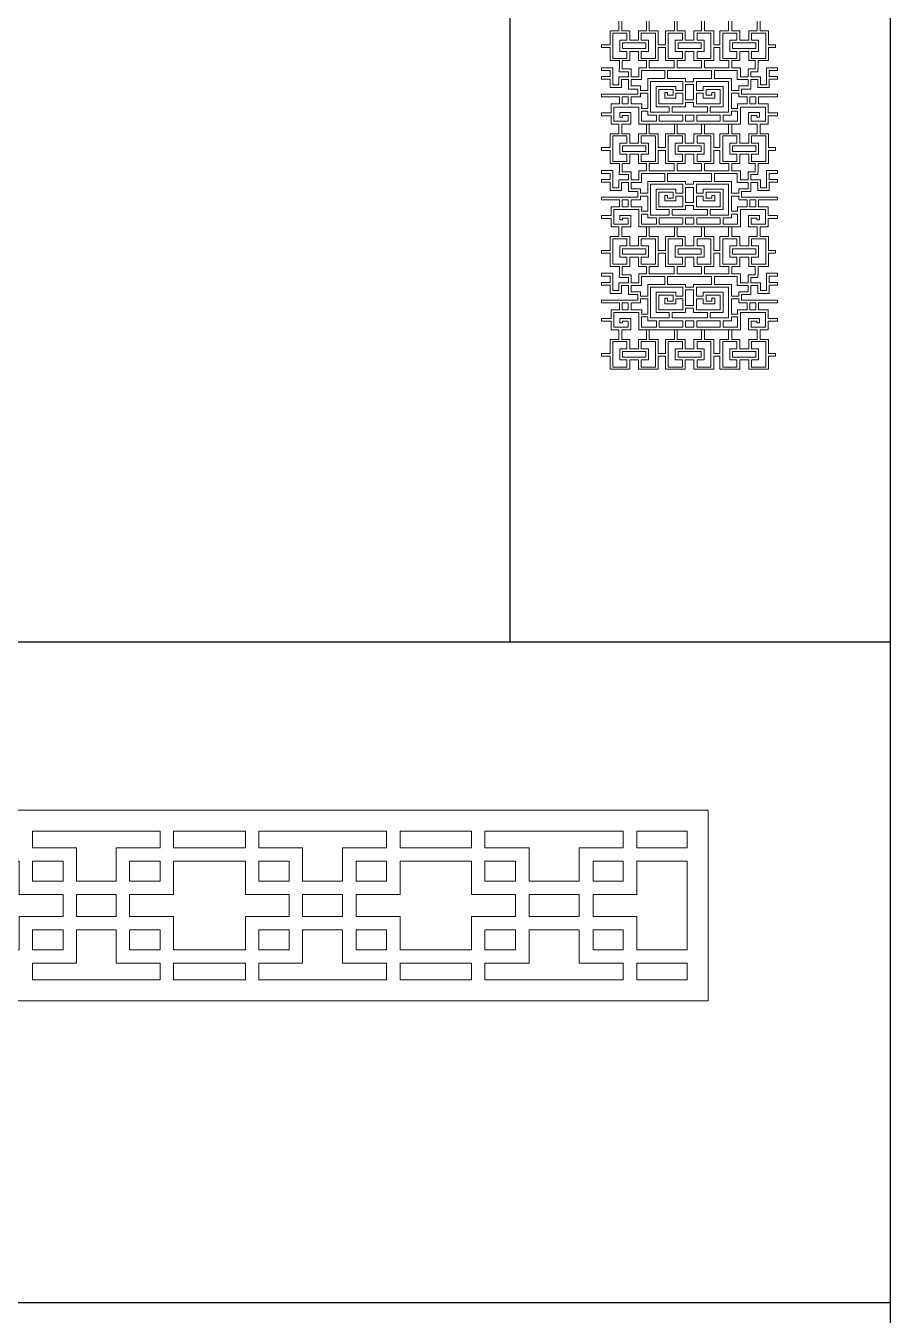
# Model space of a CAD drawing. Extents: x -66030 to 95157, y -13132 to 45879.
# Drawn here: x 85418 to 95157, y 16832 to 31369 of the extents above; entities that cross this region are included whole.
import ezdxf

# ---------------------------------------------------------------- set-up
doc = ezdxf.new("R2010")
doc.units = 0
doc.header["$LTSCALE"] = 100
doc.header["$MEASUREMENT"] = 0
doc.layers.get('0').update_dxf_attribs({"linetype": 'CONTINUOUS'})
doc.layers.add('3', color=11, linetype='CONTINUOUS')

msp = doc.modelspace()

# ---------------------------------------------------------------- linework, layer by layer
at = {"color": 29, "lineweight": 0}
msp.add_lwpolyline([(93692.1, 31421.9), (93692.1, 31312.6), (93785.8, 31312.6), (93785.8, 31156.3), (93863.9, 31156.3), (93863.9, 31125.1), (93785.8, 31125.1), (93785.8, 30976.7), (93668.6, 30976.7), (93668.6, 30882.9), (93664.7, 30882.9), (93664.7, 30851.7), (93586.6, 30851.7), (93586.6, 30793.1), (93664.7, 30793.1), (93696, 30793.1), (93696, 30761.8), (93696, 30703.2), (93762.4, 30703.2), (93762.4, 30765.7), (93762.4, 30797), (93762.4, 30863.4), (93762.4, 30894.6), (93793.6, 30894.6), (93887.4, 30894.6), (93887.4, 30863.4), (93793.6, 30863.4), (93793.6, 30797), (93887.4, 30797), (93887.4, 30765.7), (93793.6, 30765.7), (93793.6, 30703.2), (93793.6, 30672), (93762.4, 30672), (93696, 30672), (93664.7, 30672), (93664.7, 30703.2), (93664.7, 30761.8), (93586.6, 30761.8), (93586.6, 30691.5), (93586.6, 30656.4), (93555.4, 30656.4), (93481.2, 30656.4), (93481.2, 30597.8), (93887.4, 30597.8), (93887.4, 30566.5), (93672.5, 30566.5), (93672.5, 30488.4), (93750.7, 30488.4), (93781.9, 30488.4), (93781.9, 30453.3), (93781.9, 30386.8), (93887.4, 30386.8), (93887.4, 30355.6), (93781.9, 30355.6), (93781.9, 30293.1), (93781.9, 30261.9), (93750.7, 30261.9), (93692.1, 30261.9), (93692.1, 30152.5), (93785.8, 30152.5), (93785.8, 29996.3), (93863.9, 29996.3), (93863.9, 29965), (93785.8, 29965), (93785.8, 29816.6), (93668.6, 29816.6), (93668.6, 29722.8), (93664.7, 29722.8), (93664.7, 29691.6), (93586.6, 29691.6), (93586.6, 29633), (93664.7, 29633), (93696, 29633), (93696, 29601.7), (93696, 29543.2), (93762.4, 29543.2), (93762.4, 29605.7), (93762.4, 29636.9), (93762.4, 29703.3), (93762.4, 29738.5), (93793.6, 29738.5), (93887.4, 29738.5), (93887.4, 29703.3), (93793.6, 29703.3), (93793.6, 29636.9), (93887.4, 29636.9), (93887.4, 29605.7), (93793.6, 29605.7), (93793.6, 29543.2), (93793.6, 29511.9), (93762.4, 29511.9), (93696, 29511.9), (93664.7, 29511.9), (93664.7, 29543.2), (93664.7, 29601.7), (93586.6, 29601.7), (93586.6, 29531.4), (93586.6, 29500.2), (93555.4, 29500.2), (93481.2, 29500.2), (93481.2, 29437.7), (93887.4, 29437.7), (93887.4, 29406.5), (93672.5, 29406.5), (93672.5, 29328.3), (93750.7, 29328.3), (93781.9, 29328.3), (93781.9, 29297.1), (93781.9, 29230.7), (93887.4, 29230.7), (93887.4, 29195.5), (93781.9, 29195.5), (93781.9, 29133), (93781.9, 29101.8), (93750.7, 29101.8), (93692.1, 29101.8), (93692.1, 28992.4), (93785.8, 28992.4), (93785.8, 28836.2), (93863.9, 28836.2), (93863.9, 28804.9), (93785.8, 28804.9), (93785.8, 28656.5), (93668.6, 28656.5), (93668.6, 28562.8), (93664.7, 28562.8), (93664.7, 28531.5), (93586.6, 28531.5), (93586.6, 28472.9), (93664.7, 28472.9), (93696, 28472.9), (93696, 28441.7), (93696, 28383.1), (93762.4, 28383.1), (93762.4, 28445.6), (93762.4, 28476.8), (93762.4, 28547.1), (93762.4, 28578.4), (93793.6, 28578.4), (93887.4, 28578.4), (93887.4, 28547.1), (93793.6, 28547.1), (93793.6, 28476.8), (93887.4, 28476.8), (93887.4, 28445.6), (93793.6, 28445.6), (93793.6, 28383.1), (93793.6, 28351.8), (93762.4, 28351.8), (93696, 28351.8), (93664.7, 28351.8), (93664.7, 28383.1), (93664.7, 28441.7), (93586.6, 28441.7), (93586.6, 28371.4), (93586.6, 28340.1), (93555.4, 28340.1), (93481.2, 28340.1), (93481.2, 28277.6), (93887.4, 28277.6), (93887.4, 28246.4), (93672.5, 28246.4), (93672.5, 28168.3), (93750.7, 28168.3), (93781.9, 28168.3), (93781.9, 28137), (93781.9, 28070.6), (93887.4, 28070.6), (93887.4, 28039.4), (93781.9, 28039.4), (93781.9, 27973), (93781.9, 27941.7), (93750.7, 27941.7), (93692.1, 27941.7), (93692.1, 27832.3), (93785.8, 27832.3), (93785.8, 27676.1), (93863.9, 27676.1), (93863.9, 27644.9), (93863.9, 27644.9), (93785.8, 27644.9), (93785.8, 27496.4), (93563.2, 27496.4), (93563.2, 27601.9), (93461.6, 27601.9), (93461.6, 27496.4), (93239, 27496.4), (93239, 27644.9), (93168.7, 27644.9), (93168.7, 27496.4), (92946, 27496.4), (92946, 27601.9), (92848.4, 27601.9), (92848.4, 27496.4), (92625.7, 27496.4), (92625.7, 27644.9), (92543.7, 27644.9), (92543.7, 27496.4), (92321.1, 27496.4), (92321.1, 27601.9), (92223.4, 27601.9), (92223.4, 27496.4), (92000.8, 27496.4), (92000.8, 27644.9), (91903.1, 27644.9), (91903.1, 27676.1), (92000.8, 27676.1), (92000.8, 27832.3), (92098.4, 27832.3), (92098.4, 27941.7), (92043.8, 27941.7), (92012.5, 27941.7), (92012.5, 27973), (92012.5, 28039.4), (91903.1, 28039.4), (91903.1, 28070.6), (92012.5, 28070.6), (92012.5, 28137), (92012.5, 28168.3), (92043.8, 28168.3), (92106.3, 28168.3), (92106.3, 28246.4), (91903.1, 28246.4), (91903.1, 28277.6), (92313.3, 28277.6), (92313.3, 28340.1), (92239.1, 28340.1), (92207.8, 28340.1), (92207.8, 28371.4), (92207.8, 28441.7), (92129.7, 28441.7), (92129.7, 28383.1), (92129.7, 28351.8), (92098.4, 28351.8), (92032, 28351.8), (92000.8, 28351.8), (92000.8, 28383.1), (92000.8, 28445.6), (91903.1, 28445.6), (91903.1, 28476.8), (92000.8, 28476.8), (92000.8, 28547.1), (91903.1, 28547.1), (91903.1, 28578.4), (92000.8, 28578.4), (92032, 28578.4), (92032, 28547.1), (92032, 28476.8), (92032, 28445.6), (92032, 28383.1), (92098.4, 28383.1), (92098.4, 28441.7), (92098.4, 28472.9), (92129.7, 28472.9), (92207.8, 28472.9), (92207.8, 28531.5), (92102.3, 28531.5), (92102.3, 28562.8), (92106.3, 28562.8), (92106.3, 28656.5), (92000.8, 28656.5), (92000.8, 28804.9), (91903.1, 28804.9), (91903.1, 28836.2), (92000.8, 28836.2), (92000.8, 28992.4), (92098.4, 28992.4), (92098.4, 29101.8), (92043.8, 29101.8), (92012.5, 29101.8), (92012.5, 29133), (92012.5, 29195.5), (91903.1, 29195.5), (91903.1, 29230.7), (92012.5, 29230.7), (92012.5, 29297.1), (92012.5, 29328.3), (92043.8, 29328.3), (92106.3, 29328.3), (92106.3, 29406.5), (91903.1, 29406.5), (91903.1, 29437.7), (92313.3, 29437.7), (92313.3, 29500.2), (92239.1, 29500.2), (92207.8, 29500.2), (92207.8, 29531.4), (92207.8, 29601.7), (92129.7, 29601.7), (92129.7, 29543.2), (92129.7, 29511.9), (92098.4, 29511.9), (92032, 29511.9), (92000.8, 29511.9), (92000.8, 29543.2), (92000.8, 29605.7), (91903.1, 29605.7), (91903.1, 29636.9), (92000.8, 29636.9), (92000.8, 29703.3), (91903.1, 29703.3), (91903.1, 29738.5), (92000.8, 29738.5), (92032, 29738.5), (92032, 29703.3), (92032, 29636.9), (92032, 29605.7), (92032, 29543.2), (92098.4, 29543.2), (92098.4, 29601.7), (92098.4, 29633), (92129.7, 29633), (92207.8, 29633), (92207.8, 29691.6), (92102.3, 29691.6), (92102.3, 29722.8), (92106.3, 29722.8), (92106.3, 29816.6), (92000.8, 29816.6), (92000.8, 29965), (91903.1, 29965), (91903.1, 29996.3), (92000.8, 29996.3), (92000.8, 30152.5), (92098.4, 30152.5), (92098.4, 30261.9), (92043.8, 30261.9), (92012.5, 30261.9), (92012.5, 30293.1), (92012.5, 30355.6), (91903.1, 30355.6), (91903.1, 30386.8), (92012.5, 30386.8), (92012.5, 30453.3), (92012.5, 30488.4), (92043.8, 30488.4), (92106.3, 30488.4), (92106.3, 30566.5), (91903.1, 30566.5), (91903.1, 30597.8), (92313.3, 30597.8), (92313.3, 30656.4), (92239.1, 30656.4), (92207.8, 30656.4), (92207.8, 30691.5), (92207.8, 30761.8), (92129.7, 30761.8), (92129.7, 30703.2), (92129.7, 30672), (92098.4, 30672), (92032, 30672), (92000.8, 30672), (92000.8, 30703.2), (92000.8, 30765.7), (91903.1, 30765.7), (91903.1, 30797), (92000.8, 30797), (92000.8, 30863.4), (91903.1, 30863.4), (91903.1, 30894.6), (92000.8, 30894.6), (92032, 30894.6), (92032, 30863.4), (92032, 30797), (92032, 30765.7), (92032, 30703.2), (92098.4, 30703.2), (92098.4, 30761.8), (92098.4, 30793.1), (92129.7, 30793.1), (92207.8, 30793.1), (92207.8, 30851.7), (92102.3, 30851.7), (92102.3, 30882.9), (92106.3, 30882.9), (92106.3, 30976.7), (92000.8, 30976.7), (92000.8, 31125.1), (91903.1, 31125.1), (91903.1, 31156.3), (92000.8, 31156.3), (92000.8, 31312.6), (92098.4, 31312.6), (92098.4, 31421.9)], dxfattribs=at)
at = {"lineweight": 0}
for points in [[(92133.6, 31421.9), (92133.6, 31312.6), (92223.4, 31312.6), (92223.4, 31207.1), (92321.1, 31207.1), (92321.1, 31312.6), (92410.9, 31312.6), (92410.9, 31421.9)], [(92442.2, 31421.9), (92442.2, 31312.6), (92543.7, 31312.6), (92543.7, 31156.3), (92625.7, 31156.3), (92625.7, 31312.6), (92727.3, 31312.6), (92727.3, 31421.9)], [(92758.5, 31421.9), (92758.5, 31312.6), (92848.4, 31312.6), (92848.4, 31207.1), (92946, 31207.1), (92946, 31312.6), (93032, 31312.6), (93032, 31421.9)], [(93063.2, 31421.9), (93063.2, 31312.6), (93168.7, 31312.6), (93168.7, 31156.3), (93239, 31156.3), (93239, 31312.6), (93239, 31312.6), (93336.6, 31312.6), (93336.6, 31421.9)], [(93371.8, 31421.9), (93371.8, 31312.6), (93461.6, 31312.6), (93461.6, 31207.1), (93563.2, 31207.1), (93563.2, 31312.6), (93656.9, 31312.6), (93656.9, 31421.9)]]:
    msp.add_lwpolyline(points, dxfattribs=at)
for points in [[(92110.2, 31207.1), (92188.3, 31207.1), (92188.3, 31285.2), (92032, 31285.2), (92032, 31000.1), (92188.3, 31000.1), (92188.3, 31078.2), (92110.2, 31078.2), (92110.2, 31207.1)], [(92352.3, 31207.1), (92434.4, 31207.1), (92434.4, 31078.2), (92352.3, 31078.2), (92352.3, 31000.1), (92512.5, 31000.1), (92512.5, 31285.2), (92352.3, 31285.2), (92352.3, 31207.1)], [(92817.1, 31207.1), (92817.1, 31285.2), (92657, 31285.2), (92657, 31000.1), (92817.1, 31000.1), (92817.1, 31078.2), (92735.1, 31078.2), (92735.1, 31207.1), (92817.1, 31207.1)], [(92981.2, 31078.2), (92981.2, 31000.1), (93137.4, 31000.1), (93137.4, 31285.2), (92981.2, 31285.2), (92981.2, 31207.1), (93059.3, 31207.1), (93059.3, 31078.2), (92981.2, 31078.2)], [(93430.4, 31207.1), (93430.4, 31285.2), (93270.2, 31285.2), (93270.2, 31000.1), (93430.4, 31000.1), (93430.4, 31078.2), (93348.3, 31078.2), (93348.3, 31207.1), (93430.4, 31207.1)], [(93594.4, 31078.2), (93594.4, 31000.1), (93754.6, 31000.1), (93754.6, 31285.2), (93594.4, 31285.2), (93594.4, 31207.1), (93672.5, 31207.1), (93672.5, 31078.2), (93594.4, 31078.2)], [(92141.4, 31175.9), (92403.1, 31175.9), (92403.1, 31113.4), (92141.4, 31113.4), (92141.4, 31175.9)], [(92723.4, 30894.6), (92442.2, 30894.6), (92442.2, 30976.7), (92543.7, 30976.7), (92543.7, 31125.1), (92625.7, 31125.1), (92625.7, 30976.7), (92723.4, 30976.7), (92723.4, 30894.6)], [(92766.4, 31175.9), (93028.1, 31175.9), (93028.1, 31113.4), (92766.4, 31113.4), (92766.4, 31175.9)], [(93340.5, 30894.6), (93063.2, 30894.6), (93063.2, 30976.7), (93168.7, 30976.7), (93168.7, 31125.1), (93239, 31125.1), (93239, 30976.7), (93340.5, 30976.7), (93340.5, 30894.6)], [(93379.6, 31175.9), (93641.3, 31175.9), (93641.3, 31113.4), (93379.6, 31113.4), (93379.6, 31175.9)], [(92325, 30863.4), (92325, 30863.4), (92325, 30793.1), (92239.1, 30793.1), (92239.1, 30851.7), (92239.1, 30882.9), (92207.8, 30882.9), (92137.5, 30882.9), (92137.5, 30976.7), (92223.4, 30976.7), (92223.4, 31078.2), (92321.1, 31078.2), (92321.1, 30976.7), (92410.9, 30976.7), (92410.9, 30894.6), (92356.2, 30894.6), (92325, 30894.6), (92325, 30894.6), (92325, 30863.4)], [(93032, 30894.6), (92758.5, 30894.6), (92758.5, 30976.7), (92848.4, 30976.7), (92848.4, 31078.2), (92946, 31078.2), (92946, 30976.7), (93032, 30976.7), (93032, 30894.6)], [(93434.3, 30894.6), (93371.8, 30894.6), (93371.8, 30976.7), (93461.6, 30976.7), (93461.6, 31078.2), (93563.2, 31078.2), (93563.2, 30976.7), (93637.4, 30976.7), (93637.4, 30882.9), (93586.6, 30882.9), (93555.4, 30882.9), (93555.4, 30851.7), (93555.4, 30793.1), (93469.4, 30793.1), (93469.4, 30894.6), (93469.4, 30894.6), (93469.4, 30894.6), (93438.2, 30894.6), (93434.3, 30894.6)], [(92617.9, 30773.5), (92617.9, 30863.4), (92356.2, 30863.4), (92356.2, 30761.8), (92348.4, 30761.8), (92348.4, 30761.8), (92239.1, 30761.8), (92239.1, 30691.5), (92313.3, 30691.5), (92344.5, 30691.5), (92344.5, 30691.5), (92344.5, 30640.7), (92426.5, 30640.7), (92426.5, 30742.3), (92426.5, 30773.5), (92457.8, 30773.5), (92617.9, 30773.5)], [(93145.2, 30863.4), (93145.2, 30773.5), (92973.4, 30773.5), (92942.1, 30773.5), (92942.1, 30742.3), (92942.1, 30738.4), (92852.3, 30738.4), (92852.3, 30742.3), (92852.3, 30773.5), (92821, 30773.5), (92649.2, 30773.5), (92649.2, 30863.4), (93145.2, 30863.4)], [(93176.5, 30773.5), (93176.5, 30863.4), (93434.3, 30863.4), (93434.3, 30761.8), (93438.2, 30761.8), (93446, 30761.8), (93446, 30761.8), (93555.4, 30761.8), (93555.4, 30691.5), (93481.2, 30691.5), (93449.9, 30691.5), (93449.9, 30691.5), (93449.9, 30640.7), (93367.9, 30640.7), (93367.9, 30742.3), (93367.9, 30773.5), (93336.6, 30773.5), (93176.5, 30773.5)], [(92742.9, 30640.7), (92821, 30640.7), (92821, 30742.3), (92457.8, 30742.3), (92457.8, 30394.7), (92664.8, 30394.7), (92664.8, 30457.2), (92551.5, 30457.2), (92520.3, 30457.2), (92520.3, 30488.4), (92520.3, 30652.5), (92520.3, 30668.1), (92520.3, 30683.7), (92711.7, 30683.7), (92742.9, 30683.7), (92742.9, 30652.5), (92742.9, 30640.7)], [(92942.1, 30707.1), (92942.1, 30535.3), (92852.3, 30535.3), (92852.3, 30707.1), (92942.1, 30707.1)], [(93051.5, 30640.7), (92973.4, 30640.7), (92973.4, 30742.3), (93336.6, 30742.3), (93336.6, 30394.7), (93129.6, 30394.7), (93129.6, 30457.2), (93242.9, 30457.2), (93274.1, 30457.2), (93274.1, 30488.4), (93274.1, 30652.5), (93274.1, 30668.1), (93274.1, 30683.7), (93082.7, 30683.7), (93051.5, 30683.7), (93051.5, 30652.5), (93051.5, 30640.7)], [(92203.9, 30566.5), (92203.9, 30488.4), (92137.5, 30488.4), (92137.5, 30566.5), (92203.9, 30566.5)], [(92426.5, 30609.5), (92344.5, 30609.5), (92344.5, 30570.4), (92344.5, 30570.4), (92344.5, 30566.5), (92239.1, 30566.5), (92239.1, 30488.4), (92325, 30488.4), (92325, 30488.4), (92356.2, 30488.4), (92356.2, 30488.4), (92360.1, 30488.4), (92360.1, 30453.3), (92356.2, 30453.3), (92356.2, 30437.6), (92426.5, 30437.6), (92426.5, 30609.5)], [(92821, 30609.5), (92742.9, 30609.5), (92742.9, 30586.1), (92742.9, 30554.8), (92711.7, 30554.8), (92649.2, 30554.8), (92617.9, 30554.8), (92617.9, 30586.1), (92617.9, 30617.3), (92649.2, 30617.3), (92649.2, 30586.1), (92711.7, 30586.1), (92711.7, 30652.5), (92551.5, 30652.5), (92551.5, 30488.4), (92821, 30488.4), (92821, 30609.5)], [(92973.4, 30609.5), (93051.5, 30609.5), (93051.5, 30586.1), (93051.5, 30554.8), (93082.7, 30554.8), (93149.1, 30554.8), (93180.4, 30554.8), (93180.4, 30586.1), (93180.4, 30617.3), (93149.1, 30617.3), (93149.1, 30586.1), (93082.7, 30586.1), (93082.7, 30652.5), (93242.9, 30652.5), (93242.9, 30488.4), (92973.4, 30488.4), (92973.4, 30609.5)], [(93367.9, 30609.5), (93449.9, 30609.5), (93449.9, 30570.4), (93449.9, 30570.4), (93449.9, 30566.5), (93543.6, 30566.5), (93543.6, 30488.4), (93469.4, 30488.4), (93469.4, 30488.4), (93438.2, 30488.4), (93438.2, 30488.4), (93438.2, 30488.4), (93438.2, 30453.3), (93438.2, 30453.3), (93438.2, 30437.6), (93367.9, 30437.6), (93367.9, 30609.5)], [(93641.3, 30566.5), (93574.9, 30566.5), (93574.9, 30488.4), (93641.3, 30488.4), (93641.3, 30566.5)], [(92223.4, 30047), (92321.1, 30047), (92321.1, 30152.5), (92410.9, 30152.5), (92410.9, 30261.9), (92442.2, 30261.9), (92442.2, 30152.5), (92543.7, 30152.5), (92543.7, 29996.3), (92625.7, 29996.3), (92625.7, 30152.5), (92727.3, 30152.5), (92727.3, 30261.9), (92758.5, 30261.9), (92758.5, 30152.5), (92848.4, 30152.5), (92848.4, 30047), (92946, 30047), (92946, 30152.5), (93032, 30152.5), (93032, 30261.9), (93063.2, 30261.9), (93063.2, 30152.5), (93168.7, 30152.5), (93168.7, 29996.3), (93239, 29996.3), (93239, 30152.5), (93336.6, 30152.5), (93336.6, 30261.9), (93371.8, 30261.9), (93371.8, 30152.5), (93461.6, 30152.5), (93461.6, 30047), (93563.2, 30047), (93563.2, 30152.5), (93656.9, 30152.5), (93656.9, 30261.9), (93590.5, 30261.9), (93559.3, 30261.9), (93559.3, 30293.1), (93559.3, 30359.5), (93559.3, 30382.9), (93559.3, 30390.8), (93653, 30390.8), (93684.3, 30390.8), (93684.3, 30359.5), (93684.3, 30340), (93653, 30340), (93653, 30359.5), (93590.5, 30359.5), (93590.5, 30293.1), (93750.7, 30293.1), (93750.7, 30453.3), (93469.4, 30453.3), (93469.4, 30293.1), (93469.4, 30261.9), (93438.2, 30261.9), (92356.2, 30261.9), (92325, 30261.9), (92325, 30293.1), (92325, 30453.3), (92043.8, 30453.3), (92043.8, 30293.1), (92203.9, 30293.1), (92203.9, 30359.5), (92141.4, 30359.5), (92141.4, 30340), (92110.2, 30340), (92110.2, 30359.5), (92110.2, 30390.8), (92141.4, 30390.8), (92235.1, 30390.8), (92235.1, 30382.9), (92235.1, 30359.5), (92235.1, 30293.1), (92235.1, 30261.9), (92203.9, 30261.9), (92133.6, 30261.9), (92133.6, 30152.5), (92223.4, 30152.5), (92223.4, 30047)], [(92426.5, 30406.4), (92356.2, 30406.4), (92356.2, 30293.1), (92524.2, 30293.1), (92524.2, 30363.4), (92457.8, 30363.4), (92426.5, 30363.4), (92426.5, 30394.7), (92426.5, 30406.4)], [(92973.4, 30457.2), (93098.4, 30457.2), (93098.4, 30394.7), (92946, 30394.7), (92852.3, 30394.7), (92700, 30394.7), (92700, 30457.2), (92821, 30457.2), (92852.3, 30457.2), (92852.3, 30488.4), (92852.3, 30504), (92942.1, 30504), (92942.1, 30488.4), (92942.1, 30457.2), (92973.4, 30457.2)], [(93367.9, 30406.4), (93438.2, 30406.4), (93438.2, 30293.1), (93274.1, 30293.1), (93274.1, 30363.4), (93336.6, 30363.4), (93367.9, 30363.4), (93367.9, 30394.7), (93367.9, 30406.4)], [(92555.4, 30363.4), (92821, 30363.4), (92821, 30293.1), (92555.4, 30293.1), (92555.4, 30363.4)], [(92946, 30363.4), (92946, 30363.4), (92946, 30293.1), (92852.3, 30293.1), (92852.3, 30363.4), (92852.3, 30363.4), (92946, 30363.4)], [(92977.3, 30363.4), (93242.9, 30363.4), (93242.9, 30293.1), (92977.3, 30293.1), (92977.3, 30363.4)], [(92110.2, 30047), (92188.3, 30047), (92188.3, 30129.1), (92032, 30129.1), (92032, 29840), (92188.3, 29840), (92188.3, 29922), (92110.2, 29922), (92110.2, 30047)], [(92352.3, 30047), (92434.4, 30047), (92434.4, 29922), (92352.3, 29922), (92352.3, 29840), (92512.5, 29840), (92512.5, 30129.1), (92352.3, 30129.1), (92352.3, 30047)], [(92735.1, 30047), (92817.1, 30047), (92817.1, 30129.1), (92657, 30129.1), (92657, 29840), (92817.1, 29840), (92817.1, 29922), (92735.1, 29922), (92735.1, 30047)], [(92981.2, 30047), (93059.3, 30047), (93059.3, 29922), (92981.2, 29922), (92981.2, 29840), (93137.4, 29840), (93137.4, 30129.1), (92981.2, 30129.1), (92981.2, 30047)], [(93348.3, 30047), (93430.4, 30047), (93430.4, 30129.1), (93270.2, 30129.1), (93270.2, 29840), (93430.4, 29840), (93430.4, 29922), (93348.3, 29922), (93348.3, 30047)], [(93594.4, 30047), (93672.5, 30047), (93672.5, 29922), (93594.4, 29922), (93594.4, 29840), (93754.6, 29840), (93754.6, 30129.1), (93594.4, 30129.1), (93594.4, 30047)], [(92141.4, 30015.8), (92403.1, 30015.8), (92403.1, 29953.3), (92141.4, 29953.3), (92141.4, 30015.8)], [(92625.7, 29965), (92543.7, 29965), (92543.7, 29816.6), (92442.2, 29816.6), (92442.2, 29734.6), (92723.4, 29734.6), (92723.4, 29816.6), (92625.7, 29816.6), (92625.7, 29965)], [(92766.4, 30015.8), (93028.1, 30015.8), (93028.1, 29953.3), (92766.4, 29953.3), (92766.4, 30015.8)], [(93239, 29965), (93168.7, 29965), (93168.7, 29816.6), (93063.2, 29816.6), (93063.2, 29734.6), (93340.5, 29734.6), (93340.5, 29816.6), (93239, 29816.6), (93239, 29965)], [(93379.6, 30015.8), (93641.3, 30015.8), (93641.3, 29953.3), (93379.6, 29953.3), (93379.6, 30015.8)], [(92321.1, 29922), (92223.4, 29922), (92223.4, 29816.6), (92137.5, 29816.6), (92137.5, 29722.8), (92207.8, 29722.8), (92239.1, 29722.8), (92239.1, 29691.6), (92239.1, 29633), (92325, 29633), (92325, 29703.3), (92325, 29703.3), (92325, 29734.6), (92325, 29734.6), (92356.2, 29734.6), (92410.9, 29734.6), (92410.9, 29816.6), (92321.1, 29816.6), (92321.1, 29922)], [(92946, 29922), (92848.4, 29922), (92848.4, 29816.6), (92758.5, 29816.6), (92758.5, 29734.6), (93032, 29734.6), (93032, 29816.6), (92946, 29816.6), (92946, 29922)], [(93563.2, 29922), (93461.6, 29922), (93461.6, 29816.6), (93371.8, 29816.6), (93371.8, 29734.6), (93434.3, 29734.6), (93438.2, 29734.6), (93469.4, 29734.6), (93469.4, 29734.6), (93469.4, 29734.6), (93469.4, 29633), (93555.4, 29633), (93555.4, 29691.6), (93555.4, 29722.8), (93586.6, 29722.8), (93637.4, 29722.8), (93637.4, 29816.6), (93563.2, 29816.6), (93563.2, 29922)], [(92617.9, 29613.5), (92617.9, 29703.3), (92356.2, 29703.3), (92356.2, 29601.7), (92348.4, 29601.7), (92348.4, 29601.7), (92239.1, 29601.7), (92239.1, 29531.4), (92313.3, 29531.4), (92344.5, 29531.4), (92344.5, 29531.4), (92344.5, 29480.7), (92426.5, 29480.7), (92426.5, 29582.2), (92426.5, 29613.5), (92457.8, 29613.5), (92617.9, 29613.5)], [(93145.2, 29703.3), (93145.2, 29613.5), (92973.4, 29613.5), (92942.1, 29613.5), (92942.1, 29582.2), (92942.1, 29582.2), (92852.3, 29582.2), (92852.3, 29582.2), (92852.3, 29613.5), (92821, 29613.5), (92649.2, 29613.5), (92649.2, 29703.3), (93145.2, 29703.3)], [(93176.5, 29613.5), (93176.5, 29703.3), (93434.3, 29703.3), (93434.3, 29601.7), (93438.2, 29601.7), (93446, 29601.7), (93446, 29601.7), (93555.4, 29601.7), (93555.4, 29531.4), (93481.2, 29531.4), (93449.9, 29531.4), (93449.9, 29531.4), (93449.9, 29480.7), (93367.9, 29480.7), (93367.9, 29582.2), (93367.9, 29613.5), (93336.6, 29613.5), (93176.5, 29613.5)], [(92742.9, 29480.7), (92821, 29480.7), (92821, 29582.2), (92457.8, 29582.2), (92457.8, 29234.6), (92664.8, 29234.6), (92664.8, 29297.1), (92551.5, 29297.1), (92520.3, 29297.1), (92520.3, 29328.3), (92520.3, 29492.4), (92520.3, 29508), (92520.3, 29527.5), (92711.7, 29527.5), (92742.9, 29527.5), (92742.9, 29492.4), (92742.9, 29480.7)], [(92942.1, 29547.1), (92942.1, 29375.2), (92852.3, 29375.2), (92852.3, 29547.1), (92942.1, 29547.1)], [(93051.5, 29480.7), (92973.4, 29480.7), (92973.4, 29582.2), (93336.6, 29582.2), (93336.6, 29234.6), (93129.6, 29234.6), (93129.6, 29297.1), (93242.9, 29297.1), (93274.1, 29297.1), (93274.1, 29328.3), (93274.1, 29492.4), (93274.1, 29508), (93274.1, 29527.5), (93082.7, 29527.5), (93051.5, 29527.5), (93051.5, 29492.4), (93051.5, 29480.7)], [(92203.9, 29406.5), (92203.9, 29328.3), (92137.5, 29328.3), (92137.5, 29406.5), (92203.9, 29406.5)], [(92426.5, 29449.4), (92344.5, 29449.4), (92344.5, 29410.4), (92344.5, 29410.4), (92344.5, 29406.5), (92239.1, 29406.5), (92239.1, 29328.3), (92325, 29328.3), (92325, 29328.3), (92356.2, 29328.3), (92356.2, 29328.3), (92360.1, 29328.3), (92360.1, 29297.1), (92356.2, 29297.1), (92356.2, 29277.6), (92426.5, 29277.6), (92426.5, 29449.4)], [(92821, 29449.4), (92742.9, 29449.4), (92742.9, 29426), (92742.9, 29394.7), (92711.7, 29394.7), (92649.2, 29394.7), (92617.9, 29394.7), (92617.9, 29426), (92617.9, 29457.2), (92649.2, 29457.2), (92649.2, 29426), (92711.7, 29426), (92711.7, 29492.4), (92551.5, 29492.4), (92551.5, 29328.3), (92821, 29328.3), (92821, 29449.4)], [(92973.4, 29449.4), (93051.5, 29449.4), (93051.5, 29426), (93051.5, 29394.7), (93082.7, 29394.7), (93149.1, 29394.7), (93180.4, 29394.7), (93180.4, 29426), (93180.4, 29457.2), (93149.1, 29457.2), (93149.1, 29426), (93082.7, 29426), (93082.7, 29492.4), (93242.9, 29492.4), (93242.9, 29328.3), (92973.4, 29328.3), (92973.4, 29449.4)], [(93367.9, 29449.4), (93449.9, 29449.4), (93449.9, 29410.4), (93449.9, 29410.4), (93449.9, 29406.5), (93543.6, 29406.5), (93543.6, 29328.3), (93469.4, 29328.3), (93469.4, 29328.3), (93438.2, 29328.3), (93438.2, 29328.3), (93438.2, 29328.3), (93438.2, 29297.1), (93438.2, 29297.1), (93438.2, 29277.6), (93367.9, 29277.6), (93367.9, 29449.4)], [(93641.3, 29406.5), (93574.9, 29406.5), (93574.9, 29328.3), (93641.3, 29328.3), (93641.3, 29406.5)], [(92223.4, 28887), (92321.1, 28887), (92321.1, 28992.4), (92410.9, 28992.4), (92410.9, 29101.8), (92442.2, 29101.8), (92442.2, 28992.4), (92543.7, 28992.4), (92543.7, 28836.2), (92625.7, 28836.2), (92625.7, 28992.4), (92727.3, 28992.4), (92727.3, 29101.8), (92758.5, 29101.8), (92758.5, 28992.4), (92848.4, 28992.4), (92848.4, 28887), (92946, 28887), (92946, 28992.4), (93032, 28992.4), (93032, 29101.8), (93063.2, 29101.8), (93063.2, 28992.4), (93168.7, 28992.4), (93168.7, 28836.2), (93239, 28836.2), (93239, 28992.4), (93336.6, 28992.4), (93336.6, 29101.8), (93371.8, 29101.8), (93371.8, 28992.4), (93461.6, 28992.4), (93461.6, 28887), (93563.2, 28887), (93563.2, 28992.4), (93656.9, 28992.4), (93656.9, 29101.8), (93590.5, 29101.8), (93559.3, 29101.8), (93559.3, 29133), (93559.3, 29199.4), (93559.3, 29222.9), (93559.3, 29230.7), (93653, 29230.7), (93684.3, 29230.7), (93684.3, 29199.4), (93684.3, 29179.9), (93653, 29179.9), (93653, 29199.4), (93590.5, 29199.4), (93590.5, 29133), (93750.7, 29133), (93750.7, 29297.1), (93469.4, 29297.1), (93469.4, 29133), (93469.4, 29101.8), (93438.2, 29101.8), (92356.2, 29101.8), (92325, 29101.8), (92325, 29133), (92325, 29297.1), (92043.8, 29297.1), (92043.8, 29133), (92203.9, 29133), (92203.9, 29199.4), (92141.4, 29199.4), (92141.4, 29179.9), (92110.2, 29179.9), (92110.2, 29199.4), (92110.2, 29230.7), (92141.4, 29230.7), (92235.1, 29230.7), (92235.1, 29222.9), (92235.1, 29199.4), (92235.1, 29133), (92235.1, 29101.8), (92203.9, 29101.8), (92133.6, 29101.8), (92133.6, 28992.4), (92223.4, 28992.4), (92223.4, 28887)], [(92426.5, 29246.3), (92356.2, 29246.3), (92356.2, 29133), (92524.2, 29133), (92524.2, 29203.3), (92426.5, 29203.3), (92426.5, 29203.3), (92426.5, 29234.6), (92426.5, 29246.3)], [(92973.4, 29297.1), (93098.4, 29297.1), (93098.4, 29234.6), (92946, 29234.6), (92852.3, 29234.6), (92700, 29234.6), (92700, 29297.1), (92821, 29297.1), (92852.3, 29297.1), (92852.3, 29328.3), (92852.3, 29344), (92942.1, 29344), (92942.1, 29328.3), (92942.1, 29297.1), (92973.4, 29297.1)], [(93367.9, 29246.3), (93438.2, 29246.3), (93438.2, 29133), (93274.1, 29133), (93274.1, 29203.3), (93367.9, 29203.3), (93367.9, 29203.3), (93367.9, 29234.6), (93367.9, 29246.3)], [(92555.4, 29203.3), (92821, 29203.3), (92821, 29133), (92555.4, 29133), (92555.4, 29203.3)], [(92946, 29203.3), (92946, 29203.3), (92946, 29133), (92852.3, 29133), (92852.3, 29203.3), (92852.3, 29203.3), (92946, 29203.3)], [(92977.3, 29203.3), (93242.9, 29203.3), (93242.9, 29133), (92977.3, 29133), (92977.3, 29203.3)], [(92110.2, 28887), (92188.3, 28887), (92188.3, 28969), (92032, 28969), (92032, 28679.9), (92188.3, 28679.9), (92188.3, 28762), (92110.2, 28762), (92110.2, 28887)], [(92352.3, 28887), (92434.4, 28887), (92434.4, 28762), (92352.3, 28762), (92352.3, 28679.9), (92512.5, 28679.9), (92512.5, 28969), (92352.3, 28969), (92352.3, 28887)], [(92735.1, 28887), (92817.1, 28887), (92817.1, 28969), (92657, 28969), (92657, 28679.9), (92817.1, 28679.9), (92817.1, 28762), (92735.1, 28762), (92735.1, 28887)], [(92981.2, 28887), (93059.3, 28887), (93059.3, 28762), (92981.2, 28762), (92981.2, 28679.9), (93137.4, 28679.9), (93137.4, 28969), (92981.2, 28969), (92981.2, 28887)], [(93348.3, 28887), (93430.4, 28887), (93430.4, 28969), (93270.2, 28969), (93270.2, 28679.9), (93430.4, 28679.9), (93430.4, 28762), (93348.3, 28762), (93348.3, 28887)], [(93594.4, 28887), (93672.5, 28887), (93672.5, 28762), (93594.4, 28762), (93594.4, 28679.9), (93754.6, 28679.9), (93754.6, 28969), (93594.4, 28969), (93594.4, 28887)], [(92141.4, 28855.7), (92403.1, 28855.7), (92403.1, 28793.2), (92141.4, 28793.2), (92141.4, 28855.7)], [(92625.7, 28804.9), (92543.7, 28804.9), (92543.7, 28656.5), (92442.2, 28656.5), (92442.2, 28574.5), (92723.4, 28574.5), (92723.4, 28656.5), (92625.7, 28656.5), (92625.7, 28804.9)], [(92766.4, 28855.7), (93028.1, 28855.7), (93028.1, 28793.2), (92766.4, 28793.2), (92766.4, 28855.7)], [(93239, 28804.9), (93168.7, 28804.9), (93168.7, 28656.5), (93063.2, 28656.5), (93063.2, 28574.5), (93340.5, 28574.5), (93340.5, 28656.5), (93239, 28656.5), (93239, 28804.9)], [(93379.6, 28855.7), (93641.3, 28855.7), (93641.3, 28793.2), (93379.6, 28793.2), (93379.6, 28855.7)], [(92321.1, 28762), (92223.4, 28762), (92223.4, 28656.5), (92137.5, 28656.5), (92137.5, 28562.8), (92207.8, 28562.8), (92239.1, 28562.8), (92239.1, 28531.5), (92239.1, 28472.9), (92325, 28472.9), (92325, 28543.2), (92325, 28543.2), (92325, 28574.5), (92325, 28574.5), (92356.2, 28574.5), (92410.9, 28574.5), (92410.9, 28656.5), (92321.1, 28656.5), (92321.1, 28762)], [(92946, 28762), (92848.4, 28762), (92848.4, 28656.5), (92758.5, 28656.5), (92758.5, 28574.5), (93032, 28574.5), (93032, 28656.5), (92946, 28656.5), (92946, 28762)], [(93563.2, 28762), (93461.6, 28762), (93461.6, 28656.5), (93371.8, 28656.5), (93371.8, 28574.5), (93434.3, 28574.5), (93438.2, 28574.5), (93469.4, 28574.5), (93469.4, 28574.5), (93469.4, 28574.5), (93469.4, 28472.9), (93555.4, 28472.9), (93555.4, 28531.5), (93555.4, 28562.8), (93586.6, 28562.8), (93637.4, 28562.8), (93637.4, 28656.5), (93563.2, 28656.5), (93563.2, 28762)], [(92617.9, 28453.4), (92617.9, 28543.2), (92356.2, 28543.2), (92356.2, 28441.7), (92348.4, 28441.7), (92348.4, 28441.7), (92239.1, 28441.7), (92239.1, 28371.4), (92313.3, 28371.4), (92344.5, 28371.4), (92344.5, 28371.4), (92344.5, 28320.6), (92426.5, 28320.6), (92426.5, 28422.1), (92426.5, 28453.4), (92457.8, 28453.4), (92617.9, 28453.4)], [(93145.2, 28543.2), (93145.2, 28453.4), (92973.4, 28453.4), (92942.1, 28453.4), (92942.1, 28422.1), (92942.1, 28422.1), (92852.3, 28422.1), (92852.3, 28422.1), (92852.3, 28453.4), (92821, 28453.4), (92649.2, 28453.4), (92649.2, 28543.2), (93145.2, 28543.2)], [(93176.5, 28453.4), (93176.5, 28543.2), (93434.3, 28543.2), (93434.3, 28441.7), (93438.2, 28441.7), (93446, 28441.7), (93446, 28441.7), (93555.4, 28441.7), (93555.4, 28371.4), (93481.2, 28371.4), (93449.9, 28371.4), (93449.9, 28371.4), (93449.9, 28320.6), (93367.9, 28320.6), (93367.9, 28422.1), (93367.9, 28453.4), (93336.6, 28453.4), (93176.5, 28453.4)], [(92742.9, 28320.6), (92821, 28320.6), (92821, 28422.1), (92457.8, 28422.1), (92457.8, 28078.4), (92664.8, 28078.4), (92664.8, 28137), (92551.5, 28137), (92520.3, 28137), (92520.3, 28168.3), (92520.3, 28332.3), (92520.3, 28347.9), (92520.3, 28367.5), (92711.7, 28367.5), (92742.9, 28367.5), (92742.9, 28332.3), (92742.9, 28320.6)], [(92942.1, 28390.9), (92942.1, 28215.1), (92852.3, 28215.1), (92852.3, 28390.9), (92942.1, 28390.9)], [(93051.5, 28320.6), (92973.4, 28320.6), (92973.4, 28422.1), (93336.6, 28422.1), (93336.6, 28078.4), (93129.6, 28078.4), (93129.6, 28137), (93242.9, 28137), (93274.1, 28137), (93274.1, 28168.3), (93274.1, 28332.3), (93274.1, 28347.9), (93274.1, 28367.5), (93082.7, 28367.5), (93051.5, 28367.5), (93051.5, 28332.3), (93051.5, 28320.6)], [(92203.9, 28246.4), (92203.9, 28168.3), (92137.5, 28168.3), (92137.5, 28246.4), (92203.9, 28246.4)], [(92426.5, 28289.3), (92344.5, 28289.3), (92344.5, 28250.3), (92344.5, 28250.3), (92344.5, 28246.4), (92239.1, 28246.4), (92239.1, 28168.3), (92325, 28168.3), (92325, 28168.3), (92356.2, 28168.3), (92356.2, 28168.3), (92360.1, 28168.3), (92360.1, 28137), (92356.2, 28137), (92356.2, 28117.5), (92426.5, 28117.5), (92426.5, 28289.3)], [(92821, 28289.3), (92742.9, 28289.3), (92742.9, 28265.9), (92742.9, 28234.7), (92711.7, 28234.7), (92649.2, 28234.7), (92617.9, 28234.7), (92617.9, 28265.9), (92617.9, 28297.2), (92649.2, 28297.2), (92649.2, 28265.9), (92711.7, 28265.9), (92711.7, 28332.3), (92551.5, 28332.3), (92551.5, 28168.3), (92821, 28168.3), (92821, 28289.3)], [(92973.4, 28289.3), (93051.5, 28289.3), (93051.5, 28265.9), (93051.5, 28234.7), (93082.7, 28234.7), (93149.1, 28234.7), (93180.4, 28234.7), (93180.4, 28265.9), (93180.4, 28297.2), (93149.1, 28297.2), (93149.1, 28265.9), (93082.7, 28265.9), (93082.7, 28332.3), (93242.9, 28332.3), (93242.9, 28168.3), (92973.4, 28168.3), (92973.4, 28289.3)], [(93367.9, 28289.3), (93449.9, 28289.3), (93449.9, 28250.3), (93449.9, 28250.3), (93449.9, 28246.4), (93543.6, 28246.4), (93543.6, 28168.3), (93469.4, 28168.3), (93469.4, 28168.3), (93438.2, 28168.3), (93438.2, 28168.3), (93438.2, 28168.3), (93438.2, 28137), (93438.2, 28137), (93438.2, 28117.5), (93367.9, 28117.5), (93367.9, 28289.3)], [(93641.3, 28246.4), (93574.9, 28246.4), (93574.9, 28168.3), (93641.3, 28168.3), (93641.3, 28246.4)], [(93239, 27832.3), (93336.6, 27832.3), (93336.6, 27941.7), (93371.8, 27941.7), (93371.8, 27832.3), (93461.6, 27832.3), (93461.6, 27726.9), (93563.2, 27726.9), (93563.2, 27832.3), (93656.9, 27832.3), (93656.9, 27941.7), (93590.5, 27941.7), (93559.3, 27941.7), (93559.3, 27973), (93559.3, 28039.4), (93559.3, 28062.8), (93559.3, 28070.6), (93653, 28070.6), (93684.3, 28070.6), (93684.3, 28039.4), (93684.3, 28019.8), (93653, 28019.8), (93653, 28039.4), (93590.5, 28039.4), (93590.5, 27973), (93750.7, 27973), (93750.7, 28137), (93469.4, 28137), (93469.4, 27973), (93469.4, 27941.7), (93438.2, 27941.7), (92356.2, 27941.7), (92325, 27941.7), (92325, 27973), (92325, 28137), (92043.8, 28137), (92043.8, 27973), (92203.9, 27973), (92203.9, 28039.4), (92141.4, 28039.4), (92141.4, 28019.8), (92110.2, 28019.8), (92110.2, 28039.4), (92110.2, 28070.6), (92141.4, 28070.6), (92235.1, 28070.6), (92235.1, 28062.8), (92235.1, 28039.4), (92235.1, 27973), (92235.1, 27941.7), (92203.9, 27941.7), (92133.6, 27941.7), (92133.6, 27832.3), (92223.4, 27832.3), (92223.4, 27726.9), (92321.1, 27726.9), (92321.1, 27832.3), (92410.9, 27832.3), (92410.9, 27941.7), (92442.2, 27941.7), (92442.2, 27832.3), (92543.7, 27832.3), (92543.7, 27676.1), (92625.7, 27676.1), (92625.7, 27832.3), (92727.3, 27832.3), (92727.3, 27941.7), (92758.5, 27941.7), (92758.5, 27832.3), (92848.4, 27832.3), (92848.4, 27726.9), (92946, 27726.9), (92946, 27832.3), (93032, 27832.3), (93032, 27941.7), (93063.2, 27941.7), (93063.2, 27832.3), (93168.7, 27832.3), (93168.7, 27676.1), (93239, 27676.1), (93239, 27832.3)], [(92426.5, 28086.2), (92356.2, 28086.2), (92356.2, 27973), (92524.2, 27973), (92524.2, 28043.3), (92457.8, 28043.3), (92426.5, 28043.3), (92426.5, 28078.4), (92426.5, 28086.2)], [(92973.4, 28137), (93098.4, 28137), (93098.4, 28078.4), (92946, 28078.4), (92852.3, 28078.4), (92700, 28078.4), (92700, 28137), (92821, 28137), (92852.3, 28137), (92852.3, 28168.3), (92852.3, 28183.9), (92942.1, 28183.9), (92942.1, 28168.3), (92942.1, 28137), (92973.4, 28137)], [(93367.9, 28086.2), (93438.2, 28086.2), (93438.2, 27973), (93274.1, 27973), (93274.1, 28043.3), (93336.6, 28043.3), (93367.9, 28043.3), (93367.9, 28078.4), (93367.9, 28086.2)], [(92555.4, 28043.3), (92821, 28043.3), (92821, 27973), (92555.4, 27973), (92555.4, 28043.3)], [(92946, 28043.3), (92946, 28043.3), (92946, 27973), (92852.3, 27973), (92852.3, 28043.3), (92852.3, 28043.3), (92946, 28043.3)], [(92977.3, 28043.3), (93242.9, 28043.3), (93242.9, 27973), (92977.3, 27973), (92977.3, 28043.3)], [(92110.2, 27726.9), (92188.3, 27726.9), (92188.3, 27808.9), (92032, 27808.9), (92032, 27519.9), (92188.3, 27519.9), (92188.3, 27601.9), (92110.2, 27601.9), (92110.2, 27726.9)], [(92352.3, 27726.9), (92434.4, 27726.9), (92434.4, 27601.9), (92352.3, 27601.9), (92352.3, 27519.9), (92512.5, 27519.9), (92512.5, 27808.9), (92352.3, 27808.9), (92352.3, 27726.9)], [(92817.1, 27726.9), (92817.1, 27808.9), (92657, 27808.9), (92657, 27519.9), (92817.1, 27519.9), (92817.1, 27601.9), (92735.1, 27601.9), (92735.1, 27726.9), (92817.1, 27726.9)], [(92981.2, 27601.9), (92981.2, 27519.9), (93137.4, 27519.9), (93137.4, 27808.9), (92981.2, 27808.9), (92981.2, 27726.9), (93059.3, 27726.9), (93059.3, 27601.9), (92981.2, 27601.9)], [(93430.4, 27726.9), (93430.4, 27808.9), (93270.2, 27808.9), (93270.2, 27519.9), (93430.4, 27519.9), (93430.4, 27601.9), (93348.3, 27601.9), (93348.3, 27726.9), (93430.4, 27726.9)], [(93594.4, 27601.9), (93594.4, 27519.9), (93754.6, 27519.9), (93754.6, 27808.9), (93594.4, 27808.9), (93594.4, 27726.9), (93672.5, 27726.9), (93672.5, 27601.9), (93594.4, 27601.9)], [(92141.4, 27695.6), (92403.1, 27695.6), (92403.1, 27633.1), (92141.4, 27633.1), (92141.4, 27695.6)], [(92766.4, 27695.6), (93028.1, 27695.6), (93028.1, 27633.1), (92766.4, 27633.1), (92766.4, 27695.6)], [(93379.6, 27695.6), (93641.3, 27695.6), (93641.3, 27633.1), (93379.6, 27633.1), (93379.6, 27695.6)], [(93106.9, 22527.3), (69171.1, 22527.3), (69171.1, 20375.1), (93106.9, 20375.1), (93106.9, 22527.3)], [(86931.5, 22289), (85494.1, 22289), (85494.1, 22101.6), (85990.2, 22101.6), (85990.2, 21726.6), (86435.5, 21726.6), (86435.5, 22101.6), (86931.5, 22101.6), (86931.5, 22289)], [(87892.4, 22289), (87083.9, 22289), (87083.9, 22101.6), (87892.4, 22101.6), (87892.4, 22289)], [(89482.1, 22289), (88044.7, 22289), (88044.7, 22101.6), (88536.9, 22101.6), (88536.9, 21726.6), (88986.1, 21726.6), (88986.1, 22101.6), (89482.1, 22101.6), (89482.1, 22289)], [(90439.1, 22289), (89634.5, 22289), (89634.5, 22101.6), (90439.1, 22101.6), (90439.1, 22289)], [(92149.9, 22289), (90591.4, 22289), (90591.4, 22101.6), (91087.5, 22101.6), (91087.5, 21726.6), (91653.9, 21726.6), (91653.9, 22101.6), (92149.9, 22101.6), (92149.9, 22289)], [(92868.6, 22289), (92302.2, 22289), (92302.2, 22101.6), (92868.6, 22101.6), (92868.6, 22289)], [(85837.9, 21328.2), (85341.8, 21328.2), (85341.8, 20953.2), (84533.3, 20953.2), (84533.3, 21328.2), (84037.2, 21328.2), (84037.2, 21574.2), (84533.3, 21574.2), (84533.3, 21949.2), (85341.8, 21949.2), (85341.8, 21574.2), (85837.9, 21574.2), (85837.9, 21328.2)], [(85494.1, 21726.6), (85494.1, 21949.2), (85837.9, 21949.2), (85837.9, 21726.6), (85494.1, 21726.6)], [(88384.6, 21328.2), (87892.4, 21328.2), (87892.4, 20953.2), (87083.9, 20953.2), (87083.9, 21328.2), (86587.8, 21328.2), (86587.8, 21574.2), (87083.9, 21574.2), (87083.9, 21949.2), (87892.4, 21949.2), (87892.4, 21574.2), (88384.6, 21574.2), (88384.6, 21328.2)], [(86587.8, 21726.6), (86587.8, 21949.2), (86931.5, 21949.2), (86931.5, 21726.6), (86587.8, 21726.6)], [(88044.7, 21726.6), (88044.7, 21949.2), (88384.6, 21949.2), (88384.6, 21726.6), (88044.7, 21726.6)], [(90935.2, 21328.2), (90439.1, 21328.2), (90439.1, 20953.2), (89634.5, 20953.2), (89634.5, 21328.2), (89138.4, 21328.2), (89138.4, 21574.2), (89634.5, 21574.2), (89634.5, 21949.2), (90439.1, 21949.2), (90439.1, 21574.2), (90935.2, 21574.2), (90935.2, 21328.2)], [(89482.1, 21949.2), (89482.1, 21726.6), (89138.4, 21726.6), (89138.4, 21949.2), (89482.1, 21949.2)], [(90591.4, 21726.6), (90591.4, 21949.2), (90935.2, 21949.2), (90935.2, 21726.6), (90591.4, 21726.6)], [(92868.6, 20953.2), (92302.2, 20953.2), (92302.2, 21328.2), (91810.1, 21328.2), (91810.1, 21574.2), (92302.2, 21574.2), (92302.2, 21949.2), (92868.6, 21949.2), (92868.6, 20953.2)], [(91810.1, 21726.6), (91810.1, 21949.2), (92149.9, 21949.2), (92149.9, 21726.6), (91810.1, 21726.6)], [(86435.5, 21328.2), (85990.2, 21328.2), (85990.2, 21574.2), (86435.5, 21574.2), (86435.5, 21328.2)], [(88986.1, 21574.2), (88986.1, 21328.2), (88536.9, 21328.2), (88536.9, 21574.2), (88986.1, 21574.2)], [(91653.9, 21328.2), (91087.5, 21328.2), (91087.5, 21574.2), (91653.9, 21574.2), (91653.9, 21328.2)], [(85494.1, 20613.4), (86931.5, 20613.4), (86931.5, 20800.9), (86435.5, 20800.9), (86435.5, 21175.8), (85990.2, 21175.8), (85990.2, 20800.9), (85494.1, 20800.9), (85494.1, 20613.4)], [(85837.9, 21175.8), (85837.9, 20953.2), (85494.1, 20953.2), (85494.1, 21175.8), (85837.9, 21175.8)], [(86931.5, 20953.2), (86587.8, 20953.2), (86587.8, 21175.8), (86931.5, 21175.8), (86931.5, 20953.2)], [(88044.7, 20613.4), (89482.1, 20613.4), (89482.1, 20800.9), (88986.1, 20800.9), (88986.1, 21175.8), (88536.9, 21175.8), (88536.9, 20800.9), (88044.7, 20800.9), (88044.7, 20613.4)], [(88384.6, 21175.8), (88384.6, 20953.2), (88044.7, 20953.2), (88044.7, 21175.8), (88384.6, 21175.8)], [(89138.4, 21175.8), (89482.1, 21175.8), (89482.1, 20953.2), (89138.4, 20953.2), (89138.4, 21175.8)], [(90591.4, 20613.4), (92149.9, 20613.4), (92149.9, 20800.9), (91653.9, 20800.9), (91653.9, 21175.8), (91087.5, 21175.8), (91087.5, 20800.9), (90591.4, 20800.9), (90591.4, 20613.4)], [(90935.2, 21175.8), (90935.2, 20953.2), (90591.4, 20953.2), (90591.4, 21175.8), (90935.2, 21175.8)], [(92149.9, 20953.2), (91810.1, 20953.2), (91810.1, 21175.8), (92149.9, 21175.8), (92149.9, 20953.2)], [(87083.9, 20613.4), (87892.4, 20613.4), (87892.4, 20800.9), (87083.9, 20800.9), (87083.9, 20613.4)], [(89634.5, 20613.4), (90439.1, 20613.4), (90439.1, 20800.9), (89634.5, 20800.9), (89634.5, 20613.4)], [(92302.2, 20613.4), (92868.6, 20613.4), (92868.6, 20800.9), (92302.2, 20800.9), (92302.2, 20613.4)]]:
    msp.add_lwpolyline(points, close=True, dxfattribs=at)
at = {"layer": '3', "color": 2}
msp.add_line((90873, 39315.3), (90873, 24422.6), dxfattribs=at)
at = {"layer": '3'}
for p, q in [((-66009.4, 24422.6), (95156.9, 24422.6)), ((-66009.4, 16976.2), (95156.9, 16976.2))]:
    msp.add_line(p, q, dxfattribs=at)
at = {"layer": '3', "color": 2}
msp.add_lwpolyline([(95156.9, -13132.3), (-66009.4, -13132.3), (-66009.4, 45878.9), (95156.9, 45878.9)], close=True, dxfattribs=at)

doc.saveas('drawing.dxf')
